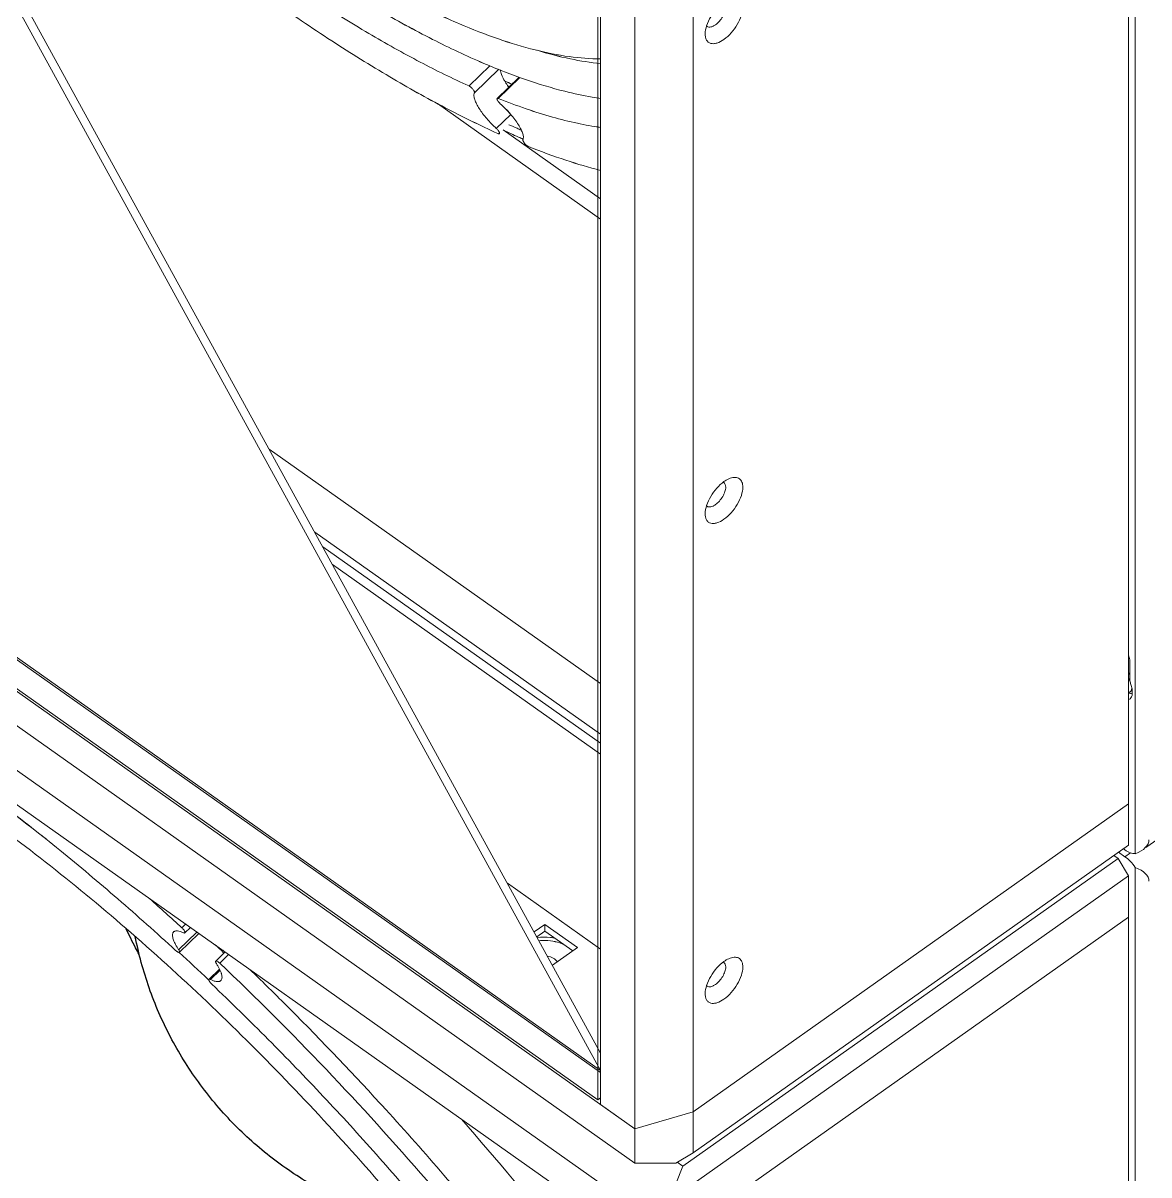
# Model space of a CAD drawing. Header units: millimetres. Extents: x 0 to 9253, y 0 to 2730.
# Drawn here: x 5123.9 to 5356.2, y 1013.4 to 1251.1 of the extents above; entities that cross this region are included whole.
import ezdxf

# ---------------------------------------------------------------- set-up
doc = ezdxf.new("R2010")
doc.units = ezdxf.units.MM
doc.layers.get('0').update_dxf_attribs({"lineweight": 13})
doc.layers.add('INTFCLR_5754_1', color=7, linetype='Continuous')

msp = doc.modelspace()

# ---------------------------------------------------------------- linework, layer by layer
at = {"color": 7, "linetype": 'Continuous'}
for p, q in [((4942.42, 1582.83), (5243.11, 1035.01)), ((4942.42, 1582.83), (5243.11, 1035.01)), ((5243.11, 1038.58), (4945.62, 1580.56)), ((5243.11, 1038.58), (4945.62, 1580.56)), ((5353.42, 1442.46), (5353.42, 1079.72)), ((5353.42, 1442.46), (5353.42, 1079.72)), ((5352, 1089.97), (5352, 1432.21)), ((5352, 1081.48), (5352, 1432.21)), ((5242.54, 1028.93), (5242.54, 1370.05)), ((5243.11, 1027.97), (5243.11, 1370.21)), ((5243.11, 1370.21), (5243.11, 1027.97)), ((5262.2, 1368.71), (5262.2, 1017.98)), ((5262.2, 1368.71), (5262.2, 1017.98)), ((5250.18, 1365.21), (5250.18, 1015.9)), ((5250.18, 1015.9), (5250.18, 1365.21)), ((5250.18, 1022.97), (4928.45, 1250.47)), ((4928.45, 1250.47), (5250.18, 1022.97)), ((4941.17, 1248.51), (5243.11, 1035.01)), ((4941.17, 1248.51), (5243.11, 1035.01)), ((4941.43, 1247.88), (5243.11, 1034.56)), ((4941.43, 1247.87), (5243.11, 1034.56)), ((4936.08, 1245.63), (5242.54, 1028.93)), ((5250.18, 1015.9), (4928.45, 1243.4)), ((5250.18, 1015.9), (4928.45, 1243.4)), ((5215.95, 1238.1), (5220.24, 1242.27)), ((5215.95, 1238.1), (5220.24, 1242.27)), ((5217.08, 1236.7), (5222.07, 1241.55)), ((5217.08, 1236.71), (5222.07, 1241.55)), ((5226.27, 1239.91), (5221.76, 1235.53)), ((5226.27, 1239.9), (5221.76, 1235.53)), ((5222, 1235.52), (5226.45, 1239.85)), ((5222, 1235.52), (5226.45, 1239.84)), ((5217.09, 1236.73), (5217.08, 1236.7)), ((5217.09, 1236.73), (5217.08, 1236.71)), ((5250.18, 1006.7), (4928.45, 1234.2)), ((5209.43, 1234.46), (5243.11, 1210.64)), ((5209.43, 1234.45), (5243.11, 1210.64)), ((5221.58, 1229.33), (5224.56, 1232.23)), ((5221.58, 1229.33), (5224.56, 1232.23)), ((5243.11, 1214.81), (5222.97, 1229.05)), ((5243.11, 1214.81), (5222.97, 1229.05)), ((4928.45, 1227.13), (5250.18, 999.63)), ((5243.11, 1114.83), (5174.71, 1163.2)), ((5243.11, 1114.83), (5174.71, 1163.2)), ((5243.11, 1104.34), (5184.12, 1146.05)), ((5243.11, 1104.34), (5184.12, 1146.05)), ((5185.79, 1143.02), (5243.11, 1102.48)), ((5185.79, 1143.02), (5243.11, 1102.49)), ((5243.11, 1100.24), (5187.8, 1139.35)), ((5243.11, 1100.24), (5187.8, 1139.35)), ((5352, 1120.07), (5352.18, 1120.19)), ((5352.29, 1115.79), (5352.29, 1119.41)), ((5352.78, 1113.4), (5352.78, 1112.69)), ((5352, 1089.97), (5262.2, 1026.47)), ((5352, 1089.97), (5262.2, 1026.47)), ((5364.65, 1087.36), (5355.6, 1080.96)), ((5352, 1081.48), (5262.2, 1017.98)), ((5352, 1081.48), (5262.2, 1017.98)), ((5349, 1079.36), (5349.88, 1078.74)), ((5351.3, 1079.09), (5349.96, 1080.04)), ((5351.3, 1080.51), (5350.96, 1080.75)), ((5351.3, 1079.09), (5352.43, 1079.89)), ((5349.88, 1078.74), (5260.08, 1015.24)), ((5352, 1075.12), (5349.88, 1078.74)), ((5353.42, 1076.88), (5353.42, 714.14)), ((5352, 1075.12), (5262.2, 1011.62)), ((5352, 1075.12), (5352, 1066.63)), ((5223.89, 1073.6), (5243.11, 1060.01)), ((5223.89, 1073.6), (5243.11, 1060.01)), ((5156.7, 1064.44), (5157.47, 1065.18)), ((5229.4, 1063.56), (5231.62, 1065.13)), ((5229.4, 1063.56), (5231.62, 1065.13)), ((5231.62, 1063.72), (5231.62, 1065.13)), ((5231.62, 1065.13), (5238.34, 1060.38)), ((5231.62, 1063.72), (5231.62, 1065.13)), ((5231.62, 1065.13), (5238.34, 1060.38)), ((5262.2, 1003.13), (5352, 1066.63)), ((5262.2, 1003.13), (5352, 1066.63)), ((5352, 724.39), (5352, 1066.63)), ((5156.04, 1059.91), (5159.79, 1063.55)), ((5160.18, 1063.27), (5156.19, 1059.39)), ((5158.46, 1064.49), (5157.31, 1063.38)), ((5229.96, 1062.54), (5231.62, 1063.72)), ((5229.96, 1062.54), (5231.62, 1063.72)), ((5231.62, 1063.72), (5237.34, 1059.67)), ((5231.62, 1063.72), (5237.34, 1059.68)), ((5238.34, 1060.38), (5233.15, 1056.72)), ((5238.34, 1060.38), (5233.15, 1056.72)), ((5156.21, 1059.43), (5156.19, 1059.39)), ((5165.55, 1059.37), (5163.69, 1057.56)), ((5164.51, 1057.14), (5166.34, 1058.92)), ((5165.57, 1059.4), (5165.14, 1059.81)), ((5164.48, 1055.9), (5162.31, 1053.8)), ((5162.62, 1053.76), (5164.59, 1055.67)), ((5162.21, 1053.71), (5162.3, 1053.62)), ((5162.21, 1053.69), (5162.29, 1053.6)), ((5162.62, 1053.76), (5162.94, 1053.62)), ((5243.11, 1029.33), (5242.54, 1028.93)), ((5250.18, 1022.97), (5243.11, 1027.97)), ((5262.2, 1026.47), (5250.18, 1022.97)), ((5262.2, 1026.47), (5250.18, 1022.97)), ((5258.59, 1015.87), (5262.2, 1017.98)), ((5262.2, 1017.98), (5258.59, 1015.87)), ((5250.18, 1015.9), (5258.59, 1015.87)), ((5250.18, 1015.9), (5258.59, 1015.87)), ((5258.59, 1011.63), (5260.08, 1015.24)), ((5260.08, 1015.24), (5258.92, 1016.06))]:
    msp.add_line(p, q, dxfattribs=at)
for centre, radius, start, end in [((5265.51, 1251.01), 0.764, 224.2411, 234.697), ((5295.3, 1396.22), 172.8, 245.3712, 245.9421), ((5295.3, 1396.21), 172.8, 245.3712, 245.9421), ((5294.05, 1386.94), 171.7, 245.9945, 246.6), ((5294.05, 1386.94), 171.7, 245.9945, 246.6), ((5291.37, 1380.76), 164.97, 246.6029, 246.9262), ((5291.37, 1380.76), 164.97, 246.6029, 246.9262), ((5268.09, 1155.67), 0.764, 54.7788, 65.313), ((5265.51, 1152.01), 0.764, 224.2411, 234.697), ((5347.4, 1112.91), 6.19, 37.8598, 41.9574), ((4750.84, 622.58), 599.97, 47.43116, 48.27938), ((4779, 648.39), 563.98, 46.7566, 47.0053), ((4790.78, 660.07), 541.21, 46.6623, 47.54), ((5268.09, 1056.67), 0.764, 54.7788, 65.313), ((5162.2, 1052.91), 0.95, 63.8008, 66.8671), ((5265.51, 1053.02), 0.764, 224.2411, 234.697), ((4727.26, 597.04), 638.08, 42.35499, 42.50849)]:
    msp.add_arc(centre, radius, start, end, dxfattribs=at)
for centre, start_param, end_param in [((5349.17, 1082.54), 5.35589, 6.283185), ((5349.17, 1074.06), 0, 0.927295)]:
    msp.add_ellipse(centre, major_axis=(7.07, 0), ratio=0.5, start_param=start_param, end_param=end_param, dxfattribs=at)
for points, knots in [([(5219.01, 1242.75), (5215.43, 1244.28), (5208.07, 1247.75), (5196.93, 1253.86), (5185.3, 1261.04), (5173.27, 1269.22), (5160.95, 1278.33), (5144.06, 1291.79), (5127.42, 1306.5), (5111.18, 1322.21), (5095.26, 1338.56), (5076.64, 1359.48), (5059.73, 1381.05), (5047.74, 1398.18), (5042.31, 1406.62), (5039.76, 1410.8)], [0, 0, 0, 0, 0.046955, 0.098127, 0.1532, 0.211833, 0.273585, 0.337961, 0.472409, 0.541341, 0.610609, 0.74771, 0.87897, 0.941019, 1, 1, 1, 1]), ([(5219.01, 1242.76), (5215.43, 1244.28), (5208.07, 1247.76), (5196.93, 1253.86), (5185.3, 1261.04), (5173.27, 1269.22), (5160.95, 1278.33), (5144.06, 1291.79), (5127.42, 1306.5), (5111.18, 1322.21), (5095.26, 1338.57), (5076.64, 1359.48), (5059.73, 1381.05), (5047.74, 1398.19), (5042.31, 1406.63), (5039.76, 1410.8)], [0, 0, 0, 0, 0.046955, 0.098127, 0.1532, 0.211833, 0.273585, 0.337961, 0.472409, 0.541341, 0.610609, 0.74771, 0.87897, 0.941019, 1, 1, 1, 1]), ([(5213.96, 1250.91), (5210.86, 1252.23), (5204.49, 1255.22), (5194.85, 1260.42), (5184.81, 1266.5), (5170.62, 1275.93), (5152.49, 1289.57), (5138.42, 1301.61), (5131.33, 1308.03)], [0, 0, 0, 0, 0.100322, 0.209063, 0.325634, 0.449445, 0.715518, 1, 1, 1, 1]), ([(5213.96, 1250.91), (5210.86, 1252.24), (5204.49, 1255.22), (5194.85, 1260.43), (5184.81, 1266.5), (5170.62, 1275.93), (5152.49, 1289.57), (5138.42, 1301.61), (5131.33, 1308.03)], [0, 0, 0, 0, 0.100322, 0.209063, 0.325634, 0.449445, 0.715518, 1, 1, 1, 1]), ([(5125.34, 1302.17), (5129.26, 1298.57), (5137.11, 1291.57), (5149.02, 1281.56), (5160.86, 1272.22), (5172.52, 1263.64), (5183.92, 1255.88), (5194.96, 1249.01), (5205.55, 1243.07), (5212.54, 1239.64), (5215.95, 1238.1)], [0, 0, 0, 0, 0.143339, 0.283342, 0.418983, 0.549281, 0.673321, 0.790264, 0.899365, 1, 1, 1, 1]), ([(5125.34, 1302.17), (5129.26, 1298.57), (5137.11, 1291.57), (5149.02, 1281.56), (5160.86, 1272.22), (5172.52, 1263.64), (5183.92, 1255.88), (5194.96, 1249.01), (5205.55, 1243.08), (5212.54, 1239.64), (5215.95, 1238.1)], [0, 0, 0, 0, 0.143339, 0.283342, 0.418983, 0.549281, 0.673321, 0.790264, 0.899365, 1, 1, 1, 1]), ([(5221.93, 1228.28), (5218.25, 1229.94), (5210.7, 1233.64), (5199.27, 1240.05), (5187.34, 1247.47), (5175.02, 1255.85), (5162.42, 1265.12), (5149.63, 1275.21), (5136.76, 1286.04), (5128.28, 1293.61), (5124.04, 1297.5)], [0, 0, 0, 0, 0.100567, 0.209627, 0.326553, 0.450595, 0.580913, 0.716584, 0.856623, 1, 1, 1, 1]), ([(5221.93, 1228.28), (5218.25, 1229.94), (5210.7, 1233.65), (5199.27, 1240.05), (5187.34, 1247.47), (5175.02, 1255.85), (5162.42, 1265.13), (5149.63, 1275.22), (5136.76, 1286.04), (5128.28, 1293.61), (5124.04, 1297.5)], [0, 0, 0, 0, 0.100567, 0.209627, 0.326553, 0.450595, 0.580913, 0.716584, 0.856623, 1, 1, 1, 1]), ([(5268.56, 1255.47), (5268.02, 1255.09), (5266.99, 1254.13), (5265.77, 1252.45), (5264.94, 1250.66), (5264.68, 1249.41), (5264.68, 1248.84)], [0, 0, 0, 0, 0.253701, 0.524646, 0.782308, 1, 1, 1, 1]), ([(5266.8, 1250.71), (5267.09, 1250.92), (5267.65, 1251.44), (5268.32, 1252.36), (5268.78, 1253.34), (5268.92, 1254.02), (5268.92, 1254.34)], [0, 0, 0, 0, 0.253664, 0.52465, 0.78234, 1, 1, 1, 1]), ([(5268.56, 1247.7), (5269.11, 1248.08), (5270.13, 1249.04), (5271.35, 1250.72), (5272.19, 1252.51), (5272.45, 1253.76), (5272.45, 1254.34)], [0, 0, 0, 0, 0.253701, 0.524646, 0.782308, 1, 1, 1, 1]), ([(5243.13, 1243.69), (5240.96, 1243.68), (5236.39, 1244.04), (5229.33, 1245.47), (5221.76, 1247.77), (5216.61, 1249.78), (5213.96, 1250.91)], [0, 0, 0, 0, 0.215541, 0.452722, 0.714105, 1, 1, 1, 1]), ([(5243.13, 1243.69), (5240.96, 1243.68), (5236.39, 1244.04), (5229.33, 1245.47), (5221.76, 1247.78), (5216.61, 1249.78), (5213.96, 1250.91)], [0, 0, 0, 0, 0.215541, 0.452722, 0.714105, 1, 1, 1, 1]), ([(5265.06, 1250.39), (5265.16, 1250.32), (5265.42, 1250.22), (5265.85, 1250.25), (5266.33, 1250.41), (5266.64, 1250.6), (5266.8, 1250.71)], [0, 0, 0, 0, 0.195685, 0.419998, 0.68823, 1, 1, 1, 1]), ([(5264.68, 1248.84), (5264.68, 1248.6), (5264.72, 1248.15), (5264.93, 1247.56), (5265.3, 1247.11), (5265.82, 1246.85), (5266.44, 1246.79), (5267.41, 1246.98), (5268.11, 1247.37), (5268.56, 1247.7)], [0, 0, 0, 0, 0.132214, 0.246897, 0.349689, 0.450966, 0.56152, 0.688704, 1, 1, 1, 1]), ([(5243.14, 1242.72), (5241.03, 1242.92), (5236.59, 1243.62), (5232.25, 1244.77), (5229.98, 1245.46)], [0, 0, 0, 0, 0.47189, 1, 1, 1, 1]), ([(5243.14, 1242.72), (5241.03, 1242.92), (5236.59, 1243.63), (5232.25, 1244.77), (5229.98, 1245.46)], [0, 0, 0, 0, 0.47189, 1, 1, 1, 1]), ([(5235.73, 1237), (5233, 1237.68), (5227.35, 1239.4), (5221.85, 1241.55), (5219.01, 1242.76)], [0, 0, 0, 0, 0.477387, 1, 1, 1, 1]), ([(5235.73, 1237), (5233, 1237.68), (5227.35, 1239.4), (5221.85, 1241.55), (5219.01, 1242.75)], [0, 0, 0, 0, 0.477387, 1, 1, 1, 1]), ([(5223.24, 1239.21), (5223.12, 1239.42), (5222.91, 1239.82), (5222.65, 1240.4), (5222.49, 1240.93), (5222.43, 1241.26), (5222.43, 1241.41)], [0, 0, 0, 0, 0.305179, 0.574955, 0.806691, 1, 1, 1, 1]), ([(5223.24, 1239.21), (5223.12, 1239.42), (5222.91, 1239.82), (5222.65, 1240.41), (5222.49, 1240.93), (5222.43, 1241.26), (5222.43, 1241.41)], [0, 0, 0, 0, 0.305179, 0.574955, 0.806691, 1, 1, 1, 1]), ([(5224.14, 1237.84), (5224.06, 1237.96), (5223.74, 1238.4), (5223.44, 1238.86), (5223.24, 1239.21)], [0, 0, 0, 0, 0.263565, 1, 1, 1, 1]), ([(5224.14, 1237.85), (5224.06, 1237.96), (5223.74, 1238.41), (5223.44, 1238.87), (5223.24, 1239.21)], [0, 0, 0, 0, 0.263565, 1, 1, 1, 1]), ([(5215.95, 1238.1), (5216.01, 1238.07), (5216.15, 1237.99), (5216.43, 1237.78), (5216.69, 1237.51), (5216.91, 1237.23), (5217.03, 1237.03), (5217.09, 1236.87), (5217.1, 1236.76), (5217.09, 1236.73)], [0, 0, 0, 0, 0.117114, 0.257798, 0.567415, 0.713227, 0.838289, 0.934646, 1, 1, 1, 1]), ([(5215.95, 1238.1), (5216.01, 1238.07), (5216.15, 1237.99), (5216.43, 1237.78), (5216.69, 1237.52), (5216.91, 1237.23), (5217.03, 1237.04), (5217.09, 1236.87), (5217.1, 1236.77), (5217.09, 1236.73)], [0, 0, 0, 0, 0.117114, 0.257798, 0.567415, 0.713227, 0.838289, 0.934646, 1, 1, 1, 1]), ([(5217.01, 1236.55), (5216.95, 1236.37), (5216.95, 1236.06), (5217.02, 1235.64), (5217.18, 1235.1), (5217.51, 1234.35), (5218.06, 1233.39), (5218.77, 1232.37), (5219.62, 1231.33), (5220.56, 1230.3), (5221.23, 1229.65), (5221.58, 1229.33)], [0, 0, 0, 0, 0.062954, 0.102342, 0.147375, 0.254099, 0.381092, 0.524445, 0.679182, 0.839678, 1, 1, 1, 1]), ([(5217.01, 1236.54), (5216.95, 1236.37), (5216.95, 1236.06), (5217.02, 1235.63), (5217.18, 1235.1), (5217.51, 1234.35), (5218.06, 1233.39), (5218.77, 1232.37), (5219.62, 1231.33), (5220.56, 1230.3), (5221.23, 1229.65), (5221.58, 1229.33)], [0, 0, 0, 0, 0.062954, 0.102342, 0.147375, 0.254099, 0.381092, 0.524445, 0.679182, 0.839678, 1, 1, 1, 1]), ([(5217.08, 1236.71), (5217.07, 1236.69), (5217.05, 1236.64), (5217.02, 1236.59), (5217.01, 1236.55)], [0, 0, 0, 0, 0.243098, 1, 1, 1, 1]), ([(5217.08, 1236.7), (5217.07, 1236.69), (5217.05, 1236.64), (5217.02, 1236.59), (5217.01, 1236.54)], [0, 0, 0, 0, 0.243098, 1, 1, 1, 1]), ([(5243.16, 1235.54), (5242.55, 1235.62), (5240.06, 1236), (5237.59, 1236.53), (5235.73, 1237)], [0, 0, 0, 0, 0.240962, 1, 1, 1, 1]), ([(5243.16, 1235.54), (5242.55, 1235.62), (5240.06, 1236.01), (5237.59, 1236.53), (5235.73, 1237)], [0, 0, 0, 0, 0.240962, 1, 1, 1, 1]), ([(5221.87, 1235.06), (5221.84, 1235.11), (5221.79, 1235.18), (5221.75, 1235.29), (5221.72, 1235.38), (5221.71, 1235.49), (5221.76, 1235.53)], [0, 0, 0, 0, 0.359516, 0.513352, 0.647861, 1, 1, 1, 1]), ([(5221.87, 1235.06), (5221.84, 1235.11), (5221.79, 1235.19), (5221.75, 1235.29), (5221.72, 1235.39), (5221.71, 1235.49), (5221.76, 1235.53)], [0, 0, 0, 0, 0.359516, 0.513352, 0.647861, 1, 1, 1, 1]), ([(5221.76, 1235.53), (5221.77, 1235.54), (5221.8, 1235.56), (5221.86, 1235.56), (5221.92, 1235.55), (5221.97, 1235.53), (5222, 1235.52)], [0, 0, 0, 0, 0.18259, 0.399426, 0.670136, 1, 1, 1, 1]), ([(5221.76, 1235.53), (5221.77, 1235.54), (5221.8, 1235.56), (5221.86, 1235.56), (5221.92, 1235.55), (5221.97, 1235.53), (5222, 1235.52)], [0, 0, 0, 0, 0.18259, 0.399426, 0.670136, 1, 1, 1, 1]), ([(5222.4, 1234.44), (5222.3, 1234.53), (5222.1, 1234.73), (5221.94, 1234.95), (5221.87, 1235.06)], [0, 0, 0, 0, 0.519421, 1, 1, 1, 1]), ([(5222.4, 1234.44), (5222.3, 1234.53), (5222.1, 1234.73), (5221.94, 1234.95), (5221.87, 1235.06)], [0, 0, 0, 0, 0.519421, 1, 1, 1, 1]), ([(5222, 1235.52), (5223.89, 1234.77), (5227.58, 1233.38), (5233.02, 1231.66), (5238.16, 1230.37), (5241.5, 1229.76), (5243.12, 1229.54)], [0, 0, 0, 0, 0.277574, 0.536752, 0.777477, 1, 1, 1, 1]), ([(5222, 1235.52), (5223.89, 1234.77), (5227.58, 1233.39), (5233.02, 1231.66), (5238.16, 1230.37), (5241.5, 1229.77), (5243.12, 1229.55)], [0, 0, 0, 0, 0.277574, 0.536752, 0.777477, 1, 1, 1, 1]), ([(5226.16, 1230.08), (5225.92, 1230.45), (5225.4, 1231.22), (5224.5, 1232.33), (5223.5, 1233.41), (5222.78, 1234.1), (5222.4, 1234.44)], [0, 0, 0, 0, 0.230243, 0.480631, 0.740853, 1, 1, 1, 1]), ([(5226.16, 1230.08), (5225.92, 1230.46), (5225.4, 1231.22), (5224.5, 1232.33), (5223.5, 1233.42), (5222.78, 1234.11), (5222.4, 1234.44)], [0, 0, 0, 0, 0.230243, 0.480631, 0.740853, 1, 1, 1, 1]), ([(5221.58, 1229.33), (5221.72, 1229.21), (5221.9, 1229.01), (5222.1, 1228.73), (5222.17, 1228.6), (5222.2, 1228.53)], [0, 0, 0, 0, 0.547849, 0.794591, 1, 1, 1, 1]), ([(5221.58, 1229.33), (5221.72, 1229.21), (5221.9, 1229.01), (5222.1, 1228.73), (5222.17, 1228.6), (5222.2, 1228.53)], [0, 0, 0, 0, 0.547849, 0.794591, 1, 1, 1, 1]), ([(5227.17, 1227.11), (5226.83, 1227.26), (5225.45, 1227.87), (5224.07, 1228.49), (5223.04, 1228.97)], [0, 0, 0, 0, 0.246556, 1, 1, 1, 1]), ([(5227.17, 1227.12), (5226.83, 1227.26), (5225.45, 1227.87), (5224.07, 1228.49), (5223.04, 1228.97)], [0, 0, 0, 0, 0.246556, 1, 1, 1, 1]), ([(5227.08, 1226.99), (5227.16, 1227.15), (5227.19, 1227.45), (5227.14, 1227.87), (5227.04, 1228.24), (5226.9, 1228.66), (5226.62, 1229.29), (5226.35, 1229.76), (5226.16, 1230.08)], [0, 0, 0, 0, 0.160693, 0.262044, 0.379064, 0.512019, 0.660524, 1, 1, 1, 1]), ([(5227.08, 1226.99), (5227.16, 1227.15), (5227.19, 1227.45), (5227.14, 1227.87), (5227.04, 1228.25), (5226.9, 1228.66), (5226.62, 1229.29), (5226.35, 1229.76), (5226.16, 1230.08)], [0, 0, 0, 0, 0.160693, 0.262044, 0.379064, 0.512019, 0.660524, 1, 1, 1, 1]), ([(5222.21, 1228.26), (5222.2, 1228.25), (5222.16, 1228.23), (5222.1, 1228.23), (5222.02, 1228.24), (5221.96, 1228.27), (5221.93, 1228.28)], [0, 0, 0, 0, 0.176279, 0.390789, 0.663874, 1, 1, 1, 1]), ([(5222.21, 1228.26), (5222.2, 1228.25), (5222.16, 1228.23), (5222.1, 1228.23), (5222.02, 1228.25), (5221.96, 1228.27), (5221.93, 1228.28)], [0, 0, 0, 0, 0.176279, 0.390789, 0.663874, 1, 1, 1, 1]), ([(5222.2, 1228.53), (5222.22, 1228.49), (5222.24, 1228.41), (5222.24, 1228.33), (5222.23, 1228.3)], [0, 0, 0, 0, 0.58431, 1, 1, 1, 1]), ([(5222.2, 1228.53), (5222.22, 1228.49), (5222.24, 1228.42), (5222.24, 1228.34), (5222.23, 1228.3)], [0, 0, 0, 0, 0.58431, 1, 1, 1, 1]), ([(5222.23, 1228.3), (5222.23, 1228.3), (5222.23, 1228.28), (5222.22, 1228.27), (5222.21, 1228.26)], [0, 0, 0, 0, 0.263043, 1, 1, 1, 1]), ([(5222.23, 1228.3), (5222.23, 1228.3), (5222.23, 1228.28), (5222.22, 1228.27), (5222.21, 1228.26)], [0, 0, 0, 0, 0.263043, 1, 1, 1, 1]), ([(5227.21, 1226.55), (5227.18, 1226.6), (5227.13, 1226.68), (5227.08, 1226.8), (5227.06, 1226.91), (5227.07, 1226.97), (5227.08, 1226.99)], [0, 0, 0, 0, 0.339567, 0.621162, 0.839224, 1, 1, 1, 1]), ([(5227.21, 1226.55), (5227.18, 1226.6), (5227.13, 1226.68), (5227.08, 1226.81), (5227.06, 1226.91), (5227.07, 1226.97), (5227.08, 1226.99)], [0, 0, 0, 0, 0.339567, 0.621162, 0.839224, 1, 1, 1, 1]), ([(5228.25, 1225.59), (5228.21, 1225.61), (5228.12, 1225.65), (5227.93, 1225.77), (5227.69, 1225.97), (5227.43, 1226.24), (5227.27, 1226.45), (5227.21, 1226.55)], [0, 0, 0, 0, 0.095209, 0.207449, 0.467573, 0.744899, 1, 1, 1, 1]), ([(5228.25, 1225.59), (5228.21, 1225.61), (5228.12, 1225.65), (5227.93, 1225.77), (5227.69, 1225.97), (5227.43, 1226.24), (5227.27, 1226.45), (5227.21, 1226.55)], [0, 0, 0, 0, 0.095209, 0.207449, 0.467573, 0.744899, 1, 1, 1, 1]), ([(5243.11, 1220.67), (5240.69, 1221.28), (5235.68, 1222.76), (5230.78, 1224.58), (5228.25, 1225.59)], [0, 0, 0, 0, 0.478163, 1, 1, 1, 1]), ([(5243.11, 1220.68), (5240.69, 1221.28), (5235.68, 1222.77), (5230.78, 1224.58), (5228.25, 1225.59)], [0, 0, 0, 0, 0.478163, 1, 1, 1, 1]), ([(5272.45, 1155.34), (5272.45, 1155.69), (5272.37, 1156.35), (5271.8, 1157.16), (5270.84, 1157.44), (5270.2, 1157.29), (5269.86, 1157.17)], [0, 0, 0, 0, 0.274851, 0.500018, 0.725179, 1, 1, 1, 1]), ([(5268.56, 1156.48), (5268.02, 1156.09), (5266.99, 1155.14), (5265.77, 1153.46), (5264.94, 1151.67), (5264.68, 1150.41), (5264.68, 1149.84)], [0, 0, 0, 0, 0.253701, 0.524646, 0.782308, 1, 1, 1, 1]), ([(5266.8, 1151.72), (5267.09, 1151.93), (5267.65, 1152.45), (5268.32, 1153.37), (5268.78, 1154.34), (5268.92, 1155.03), (5268.92, 1155.34)], [0, 0, 0, 0, 0.253664, 0.52465, 0.78234, 1, 1, 1, 1]), ([(5268.92, 1155.34), (5268.92, 1155.53), (5268.87, 1155.89), (5268.66, 1156.2), (5268.53, 1156.29)], [0, 0, 0, 0, 0.549302, 1, 1, 1, 1]), ([(5269.86, 1157.17), (5269.75, 1157.14), (5269.3, 1156.95), (5268.87, 1156.7), (5268.56, 1156.48)], [0, 0, 0, 0, 0.231252, 1, 1, 1, 1]), ([(5268.56, 1148.7), (5269.11, 1149.09), (5270.13, 1150.04), (5271.35, 1151.72), (5272.19, 1153.51), (5272.45, 1154.77), (5272.45, 1155.34)], [0, 0, 0, 0, 0.253701, 0.524646, 0.782308, 1, 1, 1, 1]), ([(5265.06, 1151.39), (5265.16, 1151.32), (5265.42, 1151.22), (5265.85, 1151.25), (5266.33, 1151.42), (5266.64, 1151.61), (5266.8, 1151.72)], [0, 0, 0, 0, 0.195685, 0.419998, 0.68823, 1, 1, 1, 1]), ([(5264.68, 1149.84), (5264.68, 1149.6), (5264.72, 1149.16), (5264.93, 1148.56), (5265.3, 1148.11), (5265.82, 1147.86), (5266.44, 1147.8), (5267.41, 1147.99), (5268.11, 1148.38), (5268.56, 1148.7)], [0, 0, 0, 0, 0.132214, 0.246897, 0.349689, 0.450966, 0.56152, 0.688704, 1, 1, 1, 1]), ([(5155.41, 1059.76), (5151.48, 1063.36), (5143.63, 1070.37), (5131.72, 1080.38), (5119.88, 1089.72), (5108.22, 1098.3), (5096.82, 1106.06), (5085.78, 1112.93), (5075.19, 1118.86), (5068.2, 1122.3), (5064.79, 1123.84)], [0, 0, 0, 0, 0.143339, 0.283342, 0.418983, 0.549281, 0.673321, 0.790264, 0.899365, 1, 1, 1, 1]), ([(5068.25, 1120.66), (5072.92, 1118.67), (5082.62, 1113.92), (5097.37, 1105.26), (5112.97, 1094.76), (5123.42, 1086.89), (5128.74, 1082.7)], [0, 0, 0, 0, 0.212329, 0.452211, 0.716119, 1, 1, 1, 1]), ([(5352.29, 1119.41), (5352.29, 1119.51), (5352.26, 1119.95), (5352.13, 1120.39), (5352.01, 1120.71)], [0, 0, 0, 0, 0.2243, 1, 1, 1, 1]), ([(5352, 1115.93), (5352.03, 1115.89), (5352.13, 1115.73), (5352.23, 1115.56), (5352.29, 1115.44)], [0, 0, 0, 0, 0.25242, 1, 1, 1, 1]), ([(5352.52, 1114.65), (5352.48, 1114.75), (5352.36, 1115.12), (5352.29, 1115.51), (5352.29, 1115.79)], [0, 0, 0, 0, 0.274049, 1, 1, 1, 1]), ([(5352.78, 1113.4), (5352.78, 1113.5), (5352.75, 1113.92), (5352.64, 1114.34), (5352.52, 1114.65)], [0, 0, 0, 0, 0.225319, 1, 1, 1, 1]), ([(5212.72, 892.73), (5210.29, 893.78), (5205.31, 896.12), (5194.93, 901.6), (5181.32, 909.96), (5164.61, 921.81), (5147.43, 935.51), (5130.18, 950.75), (5113.27, 967.18), (5097.09, 984.42), (5082, 1002.07), (5068.35, 1019.73), (5056.46, 1036.98), (5048, 1051.07), (5042.38, 1061.84), (5038.88, 1069.35), (5036, 1076.48), (5033.74, 1083.17), (5032.12, 1089.41), (5031.15, 1095.15), (5030.84, 1100.37), (5031.2, 1105.05), (5032.22, 1109.15), (5033.41, 1111.56), (5034.1, 1112.63)], [0, 0, 0, 0, 0.026784, 0.055565, 0.118608, 0.188051, 0.262549, 0.340591, 0.420555, 0.50076, 0.579518, 0.655186, 0.726214, 0.791206, 0.821066, 0.848998, 0.874903, 0.898713, 0.920392, 0.939955, 0.957475, 0.973113, 0.987146, 1, 1, 1, 1]), ([(5352.71, 1113.95), (5352.71, 1113.88), (5352.7, 1113.75), (5352.66, 1113.51), (5352.57, 1113.3), (5352.43, 1113.14), (5352.3, 1113.05), (5352.16, 1112.99), (5352.06, 1112.97), (5352, 1112.97)], [0, 0, 0, 0, 0.152028, 0.292196, 0.540405, 0.654563, 0.766539, 0.880414, 1, 1, 1, 1]), ([(5352.78, 1112.83), (5352.67, 1112.79), (5352.4, 1112.76), (5352.14, 1112.81), (5352, 1112.85)], [0, 0, 0, 0, 0.462993, 1, 1, 1, 1]), ([(5352.35, 1111.65), (5352.49, 1111.75), (5352.73, 1112.09), (5352.78, 1112.48), (5352.78, 1112.69)], [0, 0, 0, 0, 0.450426, 1, 1, 1, 1]), ([(5213.02, 893.37), (5210.61, 894.42), (5205.68, 896.73), (5195.42, 902.15), (5181.95, 910.4), (5165.42, 922.1), (5148.42, 935.62), (5131.35, 950.66), (5114.58, 966.87), (5098.51, 983.91), (5083.5, 1001.37), (5069.88, 1018.86), (5057.96, 1035.98), (5049.44, 1049.99), (5043.74, 1060.72), (5040.16, 1068.22), (5037.18, 1075.36), (5034.81, 1082.08), (5033.07, 1088.35), (5031.96, 1094.15), (5031.5, 1099.44), (5031.69, 1104.21), (5032.53, 1108.41), (5033.58, 1110.92), (5034.21, 1112.04)], [0, 0, 0, 0, 0.026654, 0.055278, 0.117937, 0.186924, 0.260929, 0.338477, 0.417984, 0.49781, 0.576303, 0.651852, 0.722933, 0.788168, 0.818221, 0.846394, 0.872586, 0.896723, 0.918763, 0.938707, 0.956612, 0.972614, 0.986951, 1, 1, 1, 1]), ([(5352.01, 1111.5), (5352.04, 1111.51), (5352.16, 1111.54), (5352.28, 1111.6), (5352.35, 1111.65)], [0, 0, 0, 0, 0.258492, 1, 1, 1, 1]), ([(5213.15, 893.74), (5210.83, 894.73), (5206.07, 896.92), (5196.14, 902.07), (5183.12, 909.94), (5167.1, 921.1), (5150.6, 934.04), (5133.98, 948.48), (5117.59, 964.09), (5101.8, 980.54), (5086.95, 997.47), (5073.37, 1014.52), (5061.34, 1031.31), (5052.62, 1045.1), (5046.67, 1055.73), (5042.86, 1063.22), (5039.61, 1070.38), (5036.94, 1077.17), (5034.85, 1083.55), (5033.37, 1089.5), (5032.5, 1094.99), (5032.17, 1101.29), (5032.79, 1105.82), (5033.76, 1108.46)], [0, 0, 0, 0, 0.026047, 0.054015, 0.115248, 0.182721, 0.255211, 0.331336, 0.409605, 0.488466, 0.56635, 0.641716, 0.713096, 0.77914, 0.809792, 0.838688, 0.865722, 0.890806, 0.913882, 0.934924, 0.953949, 0.971033, 1, 1, 1, 1]), ([(5111.1, 1090.89), (5116.66, 1087.04), (5127.89, 1078.74), (5144.47, 1065.13), (5161.02, 1050.19), (5177.21, 1034.22), (5192.7, 1017.57), (5207.16, 1000.57), (5220.29, 983.6), (5228.26, 972.11), (5231.96, 966.43)], [0, 0, 0, 0, 0.116374, 0.240038, 0.368666, 0.499816, 0.630989, 0.759687, 0.883467, 1, 1, 1, 1]), ([(5353.42, 1079.72), (5353.08, 1079.7), (5352.31, 1079.88), (5351.64, 1080.26), (5351.3, 1080.51)], [0, 0, 0, 0, 0.444783, 1, 1, 1, 1]), ([(5351.3, 1079.09), (5351.7, 1078.81), (5352.47, 1078.12), (5353.12, 1077.32), (5353.42, 1076.88)], [0, 0, 0, 0, 0.482137, 1, 1, 1, 1]), ([(5154.83, 1063.28), (5154.8, 1063.19), (5154.77, 1062.99), (5154.78, 1062.67), (5154.85, 1062.3), (5155.04, 1061.71), (5155.42, 1060.89), (5155.81, 1060.25), (5156.04, 1059.91)], [0, 0, 0, 0, 0.075049, 0.163117, 0.265975, 0.384196, 0.665455, 1, 1, 1, 1]), ([(5155.01, 1063.58), (5154.97, 1063.54), (5154.89, 1063.44), (5154.85, 1063.34), (5154.83, 1063.28)], [0, 0, 0, 0, 0.485831, 1, 1, 1, 1]), ([(5157.03, 1063.4), (5156.81, 1063.5), (5156.41, 1063.67), (5155.9, 1063.79), (5155.55, 1063.8), (5155.34, 1063.76), (5155.15, 1063.69), (5155.05, 1063.62), (5155.01, 1063.58)], [0, 0, 0, 0, 0.33763, 0.610802, 0.724476, 0.824917, 0.915248, 1, 1, 1, 1]), ([(5156.7, 1064.44), (5156.84, 1064.31), (5157.02, 1064.12), (5157.21, 1063.84), (5157.28, 1063.71), (5157.31, 1063.65)], [0, 0, 0, 0, 0.549119, 0.795281, 1, 1, 1, 1]), ([(5157.31, 1063.38), (5157.3, 1063.36), (5157.27, 1063.35), (5157.2, 1063.35), (5157.12, 1063.36), (5157.06, 1063.39), (5157.03, 1063.4)], [0, 0, 0, 0, 0.174047, 0.387852, 0.661878, 1, 1, 1, 1]), ([(5157.31, 1063.65), (5157.32, 1063.6), (5157.35, 1063.53), (5157.35, 1063.45), (5157.34, 1063.42)], [0, 0, 0, 0, 0.583468, 1, 1, 1, 1]), ([(5157.34, 1063.42), (5157.34, 1063.42), (5157.33, 1063.4), (5157.32, 1063.39), (5157.31, 1063.38)], [0, 0, 0, 0, 0.263028, 1, 1, 1, 1]), ([(5233.66, 1062.28), (5233.37, 1062.35), (5232.17, 1062.55), (5230.93, 1062.55), (5230.03, 1062.42)], [0, 0, 0, 0, 0.248268, 1, 1, 1, 1]), ([(5233.66, 1062.28), (5233.37, 1062.35), (5232.17, 1062.55), (5230.93, 1062.55), (5230.03, 1062.43)], [0, 0, 0, 0, 0.248268, 1, 1, 1, 1]), ([(5156.04, 1059.91), (5156.05, 1059.9), (5156.09, 1059.83), (5156.13, 1059.77), (5156.15, 1059.72)], [0, 0, 0, 0, 0.268063, 1, 1, 1, 1]), ([(5230.39, 1061.76), (5230.84, 1061.8), (5232.61, 1061.87), (5234.4, 1061.48), (5235.59, 1060.93)], [0, 0, 0, 0, 0.256578, 1, 1, 1, 1]), ([(5230.39, 1061.76), (5230.84, 1061.81), (5232.61, 1061.87), (5234.4, 1061.49), (5235.59, 1060.93)], [0, 0, 0, 0, 0.256578, 1, 1, 1, 1]), ([(5156.19, 1059.39), (5156.17, 1059.38), (5156.13, 1059.36), (5156.06, 1059.36), (5155.98, 1059.38), (5155.88, 1059.42), (5155.77, 1059.48), (5155.61, 1059.59), (5155.49, 1059.69), (5155.41, 1059.76)], [0, 0, 0, 0, 0.059741, 0.133702, 0.228837, 0.346699, 0.48596, 0.643943, 1, 1, 1, 1]), ([(5156.15, 1059.72), (5156.18, 1059.66), (5156.21, 1059.57), (5156.22, 1059.47), (5156.21, 1059.43)], [0, 0, 0, 0, 0.595013, 1, 1, 1, 1]), ([(5163.82, 1057.05), (5163.78, 1057.11), (5163.74, 1057.19), (5163.69, 1057.3), (5163.65, 1057.4), (5163.64, 1057.51), (5163.69, 1057.56)], [0, 0, 0, 0, 0.361195, 0.516084, 0.65138, 1, 1, 1, 1]), ([(5163.69, 1057.56), (5163.7, 1057.57), (5163.73, 1057.59), (5163.79, 1057.59), (5163.87, 1057.58), (5163.92, 1057.56), (5163.94, 1057.54)], [0, 0, 0, 0, 0.179251, 0.394931, 0.667023, 1, 1, 1, 1]), ([(5163.94, 1057.54), (5164.04, 1057.5), (5164.24, 1057.38), (5164.41, 1057.23), (5164.51, 1057.14)], [0, 0, 0, 0, 0.446236, 1, 1, 1, 1]), ([(5234.15, 1057.42), (5233.95, 1057.72), (5233.32, 1058.25), (5232.56, 1058.5), (5232.14, 1058.57)], [0, 0, 0, 0, 0.466753, 1, 1, 1, 1]), ([(5234.15, 1057.42), (5233.95, 1057.73), (5233.32, 1058.25), (5232.56, 1058.5), (5232.14, 1058.57)], [0, 0, 0, 0, 0.466753, 1, 1, 1, 1]), ([(5269.86, 1058.18), (5269.75, 1058.14), (5269.3, 1057.96), (5268.87, 1057.7), (5268.56, 1057.48)], [0, 0, 0, 0, 0.231252, 1, 1, 1, 1]), ([(5272.45, 1056.35), (5272.45, 1056.7), (5272.37, 1057.36), (5271.8, 1058.17), (5270.84, 1058.44), (5270.2, 1058.3), (5269.86, 1058.18)], [0, 0, 0, 0, 0.274851, 0.500018, 0.725179, 1, 1, 1, 1]), ([(5164.76, 1053.53), (5164.82, 1053.59), (5164.93, 1053.76), (5165, 1054.07), (5164.99, 1054.44), (5164.91, 1054.78), (5164.82, 1055.09), (5164.7, 1055.43), (5164.5, 1055.89), (5164.19, 1056.46), (5163.95, 1056.85), (5163.82, 1057.05)], [0, 0, 0, 0, 0.069928, 0.149323, 0.244423, 0.358207, 0.422435, 0.491518, 0.643841, 0.814044, 1, 1, 1, 1]), ([(5164.51, 1057.14), (5172, 1050.02), (5186.6, 1035.43), (5203.89, 1016.4), (5216.98, 1000.87), (5226.25, 989.27), (5234.97, 977.72), (5240.48, 969.98), (5243.13, 966.12)], [0, 0, 0, 0, 0.257472, 0.513882, 0.639833, 0.763302, 0.883584, 1, 1, 1, 1]), ([(5170.81, 1055.76), (5173.11, 1053.53), (5182.25, 1044.54), (5191.13, 1035.28), (5197.63, 1028.19)], [0, 0, 0, 0, 0.24966, 1, 1, 1, 1]), ([(5268.56, 1057.48), (5268.02, 1057.1), (5266.99, 1056.15), (5265.77, 1054.46), (5264.94, 1052.67), (5264.68, 1051.42), (5264.68, 1050.85)], [0, 0, 0, 0, 0.253701, 0.524646, 0.782308, 1, 1, 1, 1]), ([(5266.8, 1052.72), (5267.09, 1052.93), (5267.65, 1053.45), (5268.32, 1054.37), (5268.78, 1055.35), (5268.92, 1056.03), (5268.92, 1056.35)], [0, 0, 0, 0, 0.253664, 0.52465, 0.78234, 1, 1, 1, 1]), ([(5268.92, 1056.35), (5268.92, 1056.54), (5268.87, 1056.9), (5268.66, 1057.2), (5268.53, 1057.29)], [0, 0, 0, 0, 0.549302, 1, 1, 1, 1]), ([(5268.56, 1049.71), (5269.11, 1050.09), (5270.13, 1051.05), (5271.35, 1052.73), (5272.19, 1054.52), (5272.45, 1055.77), (5272.45, 1056.35)], [0, 0, 0, 0, 0.253701, 0.524646, 0.782308, 1, 1, 1, 1]), ([(5162.88, 1052.78), (5162.78, 1052.87), (5162.64, 1053.02), (5162.48, 1053.24), (5162.39, 1053.38), (5162.32, 1053.52), (5162.28, 1053.63), (5162.27, 1053.73), (5162.29, 1053.78), (5162.31, 1053.8)], [0, 0, 0, 0, 0.343281, 0.503936, 0.648616, 0.772125, 0.870891, 0.944609, 1, 1, 1, 1]), ([(5162.31, 1053.8), (5162.32, 1053.81), (5162.36, 1053.83), (5162.42, 1053.83), (5162.49, 1053.82), (5162.54, 1053.8), (5162.57, 1053.78)], [0, 0, 0, 0, 0.179245, 0.394964, 0.667091, 1, 1, 1, 1]), ([(5243.11, 957.27), (5240.57, 961.25), (5235.22, 969.29), (5226.61, 981.3), (5217.3, 993.44), (5207.36, 1005.63), (5196.86, 1017.76), (5185.91, 1029.72), (5174.58, 1041.43), (5166.81, 1049.04), (5162.88, 1052.78)], [0, 0, 0, 0, 0.113296, 0.231717, 0.354424, 0.480526, 0.609096, 0.739179, 0.869805, 1, 1, 1, 1]), ([(5162.94, 1053.62), (5163.13, 1053.53), (5163.5, 1053.4), (5163.95, 1053.31), (5164.26, 1053.32), (5164.46, 1053.35), (5164.62, 1053.42), (5164.72, 1053.49), (5164.76, 1053.53)], [0, 0, 0, 0, 0.332821, 0.603877, 0.717903, 0.819737, 0.912383, 1, 1, 1, 1]), ([(5264.68, 1050.85), (5264.68, 1050.61), (5264.72, 1050.17), (5264.93, 1049.57), (5265.3, 1049.12), (5265.82, 1048.86), (5266.44, 1048.8), (5267.41, 1048.99), (5268.11, 1049.38), (5268.56, 1049.71)], [0, 0, 0, 0, 0.132214, 0.246897, 0.349689, 0.450966, 0.56152, 0.688704, 1, 1, 1, 1]), ([(5265.06, 1052.4), (5265.16, 1052.33), (5265.42, 1052.23), (5265.85, 1052.26), (5266.33, 1052.43), (5266.64, 1052.61), (5266.8, 1052.72)], [0, 0, 0, 0, 0.195685, 0.419998, 0.68823, 1, 1, 1, 1]), ([(5219.01, 877.18), (5215.43, 878.7), (5208.07, 882.18), (5196.93, 888.28), (5185.3, 895.46), (5173.27, 903.64), (5160.95, 912.75), (5144.06, 926.21), (5127.42, 940.92), (5111.18, 956.63), (5095.26, 972.99), (5076.64, 993.9), (5059.73, 1015.47), (5047.74, 1032.61), (5042.31, 1041.05), (5039.76, 1045.22)], [0, 0, 0, 0, 0.046955, 0.098127, 0.1532, 0.211833, 0.273585, 0.337961, 0.472409, 0.541341, 0.610609, 0.74771, 0.87897, 0.941019, 1, 1, 1, 1]), ([(5198.79, 1026.93), (5206.91, 1018.01), (5222.28, 1000.18), (5236.54, 981.45), (5243.15, 972.08)], [0, 0, 0, 0, 0.5126, 1, 1, 1, 1]), ([(5242.34, 990.64), (5240.17, 993.52), (5231.18, 1005.22), (5221.73, 1016.58), (5214.37, 1024.96)], [0, 0, 0, 0, 0.244064, 1, 1, 1, 1])]:
    msp.add_open_spline(points, degree=3, knots=knots, dxfattribs=at)
at = {"layer": 'INTFCLR_5754_1', "color": 7, "linetype": 'Continuous'}
for points, knots in [([(5147.89, 1058.95), (5147.64, 1059.4), (5146.7, 1061.14), (5145.82, 1062.9), (5145.22, 1064.23)], [0, 0, 0, 0, 0.261059, 1, 1, 1, 1]), ([(5204.95, 1002.96), (5201.38, 1003.77), (5194.34, 1005.9), (5184.38, 1010.6), (5175.2, 1016.68), (5166.98, 1024.02), (5159.9, 1032.46), (5154.1, 1041.82), (5149.71, 1051.93), (5147.79, 1059.02), (5147.1, 1062.61)], [0, 0, 0, 0, 0.125005, 0.250011, 0.375012, 0.500013, 0.625013, 0.750009, 0.875004, 1, 1, 1, 1])]:
    msp.add_open_spline(points, degree=3, knots=knots, dxfattribs=at)

doc.saveas('drawing.dxf')
